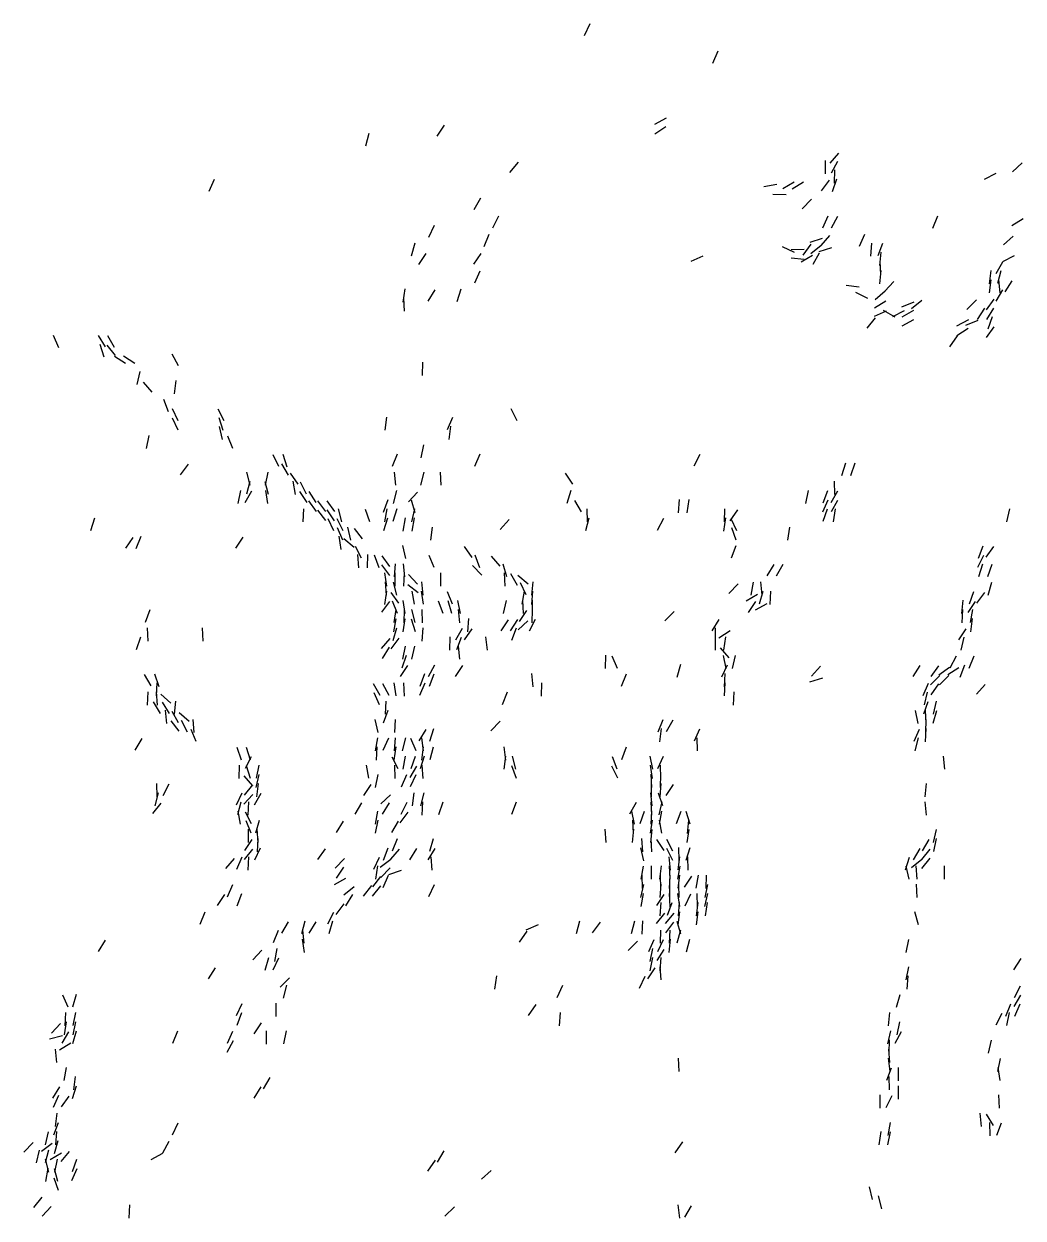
# Model space of a CAD drawing. Extents: x -664598 to -661481, y -979343 to -976126.
# Drawn here: x -663967.9 to -663749.6, y -978748.7 to -978487.9 of the extents above; entities that cross this region are included whole.
import ezdxf

# ---------------------------------------------------------------- set-up
doc = ezdxf.new("R2010")
doc.units = 0

msp = doc.modelspace()

# ---------------------------------------------------------------- linework, layer by layer
at = {"layer": 'CLIFF'}
for p, q in [((-663844.244, -978487.937), (-663845.516, -978490.543)), ((-663816.291, -978493.915), (-663817.469, -978496.565)), ((-663827.602, -978508.554), (-663830.158, -978509.926)), ((-663892.507, -978511.839), (-663893.253, -978514.641)), ((-663876.086, -978510.027), (-663877.674, -978512.453)), ((-663827.679, -978510.428), (-663830.081, -978512.052)), ((-663789.934, -978516.141), (-663791.826, -978518.339)), ((-663859.955, -978518.124), (-663861.805, -978520.356)), ((-663792.875, -978517.79), (-663792.885, -978520.69)), ((-663790.195, -978517.962), (-663791.565, -978520.518)), ((-663790.854, -978519.79), (-663790.906, -978522.69)), ((-663749.828, -978518.242), (-663751.932, -978520.238)), ((-663926.294, -978521.914), (-663927.466, -978524.566)), ((-663799.629, -978522.507), (-663802.131, -978523.973)), ((-663797.638, -978522.491), (-663800.122, -978523.989)), ((-663791.994, -978522.092), (-663793.766, -978524.388)), ((-663790.415, -978521.867), (-663791.345, -978524.613)), ((-663755.591, -978520.575), (-663758.169, -978521.905)), ((-663803.453, -978522.982), (-663806.307, -978523.498)), ((-663801.43, -978525.255), (-663804.33, -978525.225)), ((-663868.172, -978525.974), (-663869.588, -978528.506)), ((-663795.88, -978526.19), (-663797.88, -978528.29)), ((-663864.23, -978529.944), (-663865.53, -978532.536)), ((-663792.313, -978529.906), (-663793.447, -978532.574)), ((-663790.2, -978529.959), (-663791.56, -978532.521)), ((-663768.359, -978529.887), (-663769.401, -978532.593)), ((-663749.646, -978530.478), (-663752.114, -978532.002)), ((-663878.263, -978531.928), (-663879.497, -978534.552)), ((-663882.486, -978535.845), (-663883.274, -978538.635)), ((-663866.327, -978533.899), (-663867.433, -978536.581)), ((-663793.504, -978534.783), (-663796.256, -978535.697)), ((-663791.909, -978534.164), (-663793.851, -978536.316)), ((-663784.303, -978533.91), (-663785.457, -978536.57)), ((-663782.749, -978535.796), (-663783.011, -978538.684)), ((-663780.348, -978535.891), (-663781.412, -978538.589)), ((-663751.796, -978534.277), (-663753.964, -978536.203)), ((-663880.069, -978538.038), (-663881.691, -978540.442)), ((-663868.048, -978538.052), (-663869.712, -978540.428)), ((-663799.566, -978537.853), (-663802.194, -978536.627)), ((-663797.43, -978537.204), (-663800.33, -978537.276)), ((-663795.624, -978538.516), (-663798.136, -978539.964)), ((-663796.029, -978536.066), (-663797.731, -978538.414)), ((-663793.744, -978536.339), (-663796.016, -978538.141)), ((-663794.168, -978537.977), (-663795.592, -978540.503)), ((-663791.499, -978536.799), (-663794.261, -978537.681)), ((-663780.738, -978537.797), (-663781.022, -978540.683)), ((-663819.561, -978538.639), (-663822.199, -978539.841)), ((-663797.436, -978539.375), (-663800.324, -978539.105)), ((-663780.948, -978539.792), (-663780.812, -978542.688)), ((-663754.137, -978539.995), (-663755.623, -978542.485)), ((-663751.574, -978538.611), (-663754.186, -978539.869)), ((-663868.274, -978541.923), (-663869.486, -978544.557)), ((-663780.723, -978541.799), (-663781.037, -978544.681)), ((-663756.712, -978541.8), (-663757.048, -978544.68)), ((-663754.492, -978541.843), (-663755.268, -978544.637)), ((-663884.673, -978545.805), (-663885.087, -978548.675)), ((-663878.124, -978546.003), (-663879.636, -978548.477)), ((-663872.472, -978545.849), (-663873.288, -978548.631)), ((-663785.438, -978545.394), (-663788.322, -978545.086)), ((-663779.775, -978546.301), (-663781.985, -978548.179)), ((-663777.885, -978544.186), (-663779.875, -978546.294)), ((-663756.668, -978543.806), (-663757.092, -978546.674)), ((-663754.155, -978545.985), (-663755.605, -978548.495)), ((-663755.024, -978543.797), (-663754.736, -978546.683)), ((-663752.114, -978544.009), (-663753.646, -978546.471)), ((-663884.956, -978547.792), (-663884.804, -978550.688)), ((-663783.58, -978547.883), (-663786.18, -978546.597)), ((-663779.663, -978548.451), (-663782.097, -978550.029)), ((-663773.544, -978548.676), (-663776.216, -978549.804)), ((-663771.743, -978548.34), (-663774.017, -978550.14)), ((-663759.855, -978548.215), (-663761.905, -978550.265)), ((-663756.015, -978548.076), (-663757.745, -978550.404)), ((-663779.549, -978550.666), (-663782.211, -978551.814)), ((-663777.624, -978551.965), (-663780.136, -978550.515)), ((-663775.592, -978550.573), (-663778.168, -978551.907)), ((-663773.619, -978550.524), (-663776.141, -978551.956)), ((-663758.098, -978550.019), (-663759.662, -978552.461)), ((-663756.116, -978550.008), (-663757.644, -978552.472)), ((-663781.949, -978552.128), (-663783.811, -978554.352)), ((-663773.621, -978552.52), (-663776.139, -978553.96)), ((-663761.596, -978552.566), (-663764.164, -978553.914)), ((-663759.548, -978552.668), (-663762.212, -978553.812)), ((-663756.009, -978554.081), (-663757.751, -978556.399)), ((-663756.376, -978551.88), (-663757.384, -978554.6)), ((-663961.477, -978555.919), (-663960.283, -978558.561)), ((-663951.65, -978556.011), (-663950.11, -978558.469)), ((-663949.619, -978555.992), (-663948.141, -978558.488)), ((-663764.049, -978556.052), (-663765.711, -978558.428)), ((-663761.655, -978554.464), (-663764.105, -978556.016)), ((-663951.319, -978557.858), (-663950.441, -978560.622)), ((-663949.792, -978558.113), (-663947.968, -978560.367)), ((-663948.106, -978560.466), (-663945.654, -978562.014)), ((-663946.095, -978560.449), (-663943.665, -978562.031)), ((-663935.581, -978559.971), (-663934.179, -978562.509)), ((-663880.832, -978561.791), (-663880.928, -978564.689)), ((-663942.587, -978563.82), (-663943.173, -978566.66)), ((-663941.812, -978566.129), (-663939.948, -978568.351)), ((-663934.725, -978565.798), (-663935.035, -978568.682)), ((-663937.416, -978569.893), (-663936.344, -978572.587)), ((-663935.526, -978571.942), (-663934.234, -978574.538)), ((-663925.548, -978571.953), (-663924.212, -978574.527)), ((-663861.518, -978571.938), (-663860.242, -978574.542)), ((-663935.484, -978573.922), (-663934.276, -978576.558)), ((-663925.336, -978573.864), (-663924.424, -978576.616)), ((-663888.709, -978573.8), (-663889.051, -978576.68)), ((-663874.293, -978573.914), (-663875.467, -978576.566)), ((-663925.203, -978575.826), (-663924.557, -978578.654)), ((-663874.676, -978575.804), (-663875.084, -978578.676)), ((-663940.574, -978577.823), (-663941.186, -978580.657)), ((-663923.435, -978577.901), (-663922.325, -978580.579)), ((-663880.584, -978579.82), (-663881.176, -978582.66)), ((-663913.524, -978581.941), (-663912.236, -978584.539)), ((-663911.325, -978581.86), (-663910.435, -978584.62)), ((-663886.352, -978581.89), (-663887.408, -978584.59)), ((-663868.332, -978581.898), (-663869.428, -978584.582)), ((-663820.226, -978581.946), (-663821.534, -978584.534)), ((-663932.012, -978584.079), (-663933.748, -978586.401)), ((-663911.595, -978583.978), (-663910.165, -978586.502)), ((-663788.44, -978583.858), (-663789.32, -978586.622)), ((-663786.408, -978583.869), (-663787.352, -978586.611)), ((-663918.496, -978587.842), (-663919.264, -978590.638)), ((-663919.256, -978585.84), (-663918.504, -978588.64)), ((-663915.238, -978587.835), (-663914.522, -978590.645)), ((-663914.603, -978585.817), (-663915.157, -978588.663)), ((-663909.687, -978586.036), (-663908.073, -978588.444)), ((-663909.159, -978587.817), (-663908.601, -978590.663)), ((-663907.554, -978587.956), (-663906.206, -978590.524)), ((-663887.033, -978585.798), (-663886.727, -978588.682)), ((-663880.536, -978585.831), (-663881.224, -978588.649)), ((-663876.932, -978585.791), (-663876.828, -978588.689)), ((-663849.691, -978586.038), (-663848.069, -978588.442)), ((-663790.903, -978587.79), (-663790.857, -978590.69)), ((-663920.594, -978589.818), (-663921.166, -978592.662)), ((-663918.134, -978589.996), (-663919.626, -978592.484)), ((-663915.107, -978589.808), (-663914.653, -978592.672)), ((-663907.697, -978590.042), (-663906.063, -978592.438)), ((-663905.643, -978590.007), (-663904.117, -978592.473)), ((-663886.526, -978589.834), (-663887.234, -978592.646)), ((-663881.877, -978590.193), (-663883.883, -978592.287)), ((-663848.46, -978589.852), (-663849.3, -978592.628)), ((-663796.576, -978589.822), (-663797.184, -978592.658)), ((-663792.386, -978589.877), (-663793.374, -978592.603)), ((-663790.149, -978589.988), (-663791.611, -978592.492)), ((-663905.711, -978592.051), (-663904.049, -978594.429)), ((-663903.733, -978592.068), (-663902.027, -978594.412)), ((-663901.699, -978592.043), (-663900.061, -978594.437)), ((-663888.383, -978591.878), (-663889.377, -978594.602)), ((-663883.294, -978591.85), (-663882.466, -978594.63)), ((-663847.601, -978591.982), (-663846.159, -978594.498)), ((-663824.785, -978591.793), (-663824.975, -978594.687)), ((-663822.651, -978591.808), (-663823.109, -978594.672)), ((-663792.294, -978591.914), (-663793.466, -978594.566)), ((-663790.175, -978591.973), (-663791.585, -978594.507)), ((-663952.455, -978595.854), (-663953.305, -978598.626)), ((-663906.793, -978593.793), (-663906.967, -978596.687)), ((-663903.756, -978594.084), (-663902.004, -978596.396)), ((-663901.683, -978594.033), (-663900.077, -978596.447)), ((-663899.26, -978593.841), (-663898.5, -978596.639)), ((-663893.365, -978593.873), (-663892.395, -978596.607)), ((-663888.459, -978595.852), (-663889.301, -978598.628)), ((-663888.638, -978593.81), (-663889.122, -978596.67)), ((-663886.444, -978593.857), (-663887.316, -978596.623)), ((-663884.63, -978595.812), (-663885.13, -978598.668)), ((-663882.543, -978593.83), (-663883.217, -978596.65)), ((-663882.642, -978595.81), (-663883.118, -978598.67)), ((-663844.514, -978595.837), (-663845.246, -978598.643)), ((-663844.894, -978593.79), (-663844.866, -978596.69)), ((-663814.665, -978595.806), (-663815.095, -978598.674)), ((-663814.847, -978593.79), (-663814.913, -978596.69)), ((-663812.041, -978594.057), (-663813.719, -978596.423)), ((-663792.406, -978593.87), (-663793.354, -978596.61)), ((-663790.661, -978593.807), (-663791.099, -978596.673)), ((-663753.202, -978596.654), (-663752.558, -978593.826)), ((-663901.501, -978595.93), (-663900.259, -978598.55)), ((-663899.508, -978595.933), (-663898.252, -978598.547)), ((-663899.459, -978597.911), (-663898.301, -978600.569)), ((-663897.219, -978597.83), (-663896.541, -978600.65)), ((-663895.764, -978598.09), (-663893.996, -978600.39)), ((-663878.69, -978597.803), (-663879.07, -978600.677)), ((-663861.892, -978596.179), (-663863.868, -978598.301)), ((-663828.195, -978595.962), (-663829.565, -978598.518)), ((-663813.505, -978595.931), (-663812.255, -978598.549)), ((-663813.342, -978597.866), (-663812.418, -978600.614)), ((-663800.642, -978597.81), (-663801.118, -978600.67)), ((-663944.055, -978600.048), (-663945.705, -978602.432)), ((-663942.338, -978599.895), (-663943.422, -978602.585)), ((-663920.066, -978600.04), (-663921.694, -978602.44)), ((-663899.114, -978599.809), (-663898.646, -978602.671)), ((-663897.985, -978600.301), (-663895.775, -978602.179)), ((-663895.525, -978601.942), (-663894.235, -978604.538)), ((-663885.202, -978601.826), (-663884.558, -978604.654)), ((-663871.712, -978602.052), (-663870.048, -978604.428)), ((-663812.375, -978601.881), (-663813.385, -978604.599)), ((-663759.39, -978604.597), (-663758.37, -978601.883)), ((-663757.75, -978604.4), (-663756.01, -978602.08)), ((-663894.984, -978603.794), (-663894.776, -978606.686)), ((-663892.834, -978603.791), (-663892.926, -978606.689)), ((-663891.381, -978603.879), (-663890.379, -978606.601)), ((-663889.752, -978606.081), (-663888.008, -978608.399)), ((-663889.733, -978604.067), (-663888.027, -978606.413)), ((-663886.762, -978605.795), (-663886.998, -978608.685)), ((-663885.043, -978605.799), (-663884.717, -978608.681)), ((-663879.442, -978603.903), (-663878.318, -978606.577)), ((-663869.878, -978606.188), (-663867.882, -978608.292)), ((-663869.373, -978603.876), (-663868.387, -978606.604)), ((-663865.818, -978604.134), (-663863.942, -978606.346)), ((-663863.298, -978605.851), (-663862.462, -978608.629)), ((-663804.121, -978606.004), (-663805.639, -978608.476)), ((-663802.159, -978605.982), (-663803.601, -978608.498)), ((-663759.519, -978606.542), (-663758.241, -978603.938)), ((-663759.31, -978608.625), (-663758.45, -978605.855)), ((-663757.359, -978608.608), (-663756.401, -978605.872)), ((-663889.105, -978607.808), (-663888.655, -978610.672)), ((-663886.873, -978607.79), (-663886.887, -978610.69)), ((-663884.821, -978607.791), (-663884.939, -978610.689)), ((-663883.867, -978608.178), (-663881.893, -978610.302)), ((-663876.899, -978607.79), (-663876.861, -978610.69)), ((-663862.956, -978607.792), (-663862.804, -978610.688)), ((-663861.581, -978607.971), (-663860.179, -978610.509)), ((-663859.994, -978608.312), (-663857.766, -978610.168)), ((-663888.99, -978609.794), (-663888.77, -978612.686)), ((-663887.244, -978609.836), (-663886.516, -978612.644)), ((-663884.029, -978610.356), (-663881.731, -978612.124)), ((-663881.018, -978609.797), (-663880.742, -978612.683)), ((-663859.524, -978609.941), (-663858.236, -978612.539)), ((-663856.755, -978609.795), (-663857.005, -978612.685)), ((-663811.873, -978610.196), (-663813.887, -978612.284)), ((-663808.615, -978609.814), (-663809.145, -978612.666)), ((-663807.023, -978609.797), (-663806.737, -978612.683)), ((-663757.253, -978612.641), (-663756.507, -978609.839)), ((-663888.011, -978614.079), (-663889.749, -978616.401)), ((-663888.669, -978611.805), (-663889.091, -978614.675)), ((-663887.715, -978612.055), (-663886.045, -978614.425)), ((-663887.438, -978613.902), (-663886.322, -978616.578)), ((-663885.108, -978613.808), (-663884.652, -978616.672)), ((-663883.124, -978611.811), (-663882.636, -978614.669)), ((-663881.121, -978611.81), (-663880.639, -978614.67)), ((-663877.406, -978613.889), (-663876.354, -978616.591)), ((-663875.412, -978611.891), (-663874.348, -978614.589)), ((-663875.274, -978613.844), (-663874.486, -978616.636)), ((-663873.153, -978613.816), (-663872.607, -978616.664)), ((-663862.534, -978613.832), (-663863.226, -978616.648)), ((-663858.643, -978611.809), (-663859.117, -978614.671)), ((-663858.949, -978613.792), (-663858.811, -978616.688)), ((-663856.768, -978611.794), (-663856.992, -978614.686)), ((-663856.896, -978613.79), (-663856.864, -978616.69)), ((-663807.631, -978612.504), (-663810.129, -978613.976)), ((-663808.087, -978614.026), (-663809.673, -978616.454)), ((-663806.477, -978611.847), (-663807.283, -978614.633)), ((-663804.784, -978611.793), (-663804.976, -978614.687)), ((-663763.046, -978616.68), (-663762.714, -978613.8)), ((-663761.682, -978616.448), (-663760.078, -978614.032)), ((-663761.383, -978614.6), (-663760.377, -978611.88)), ((-663759.758, -978614.394), (-663758.002, -978612.086)), ((-663940.39, -978615.875), (-663941.37, -978618.605)), ((-663886.675, -978615.805), (-663887.085, -978618.675)), ((-663884.843, -978615.79), (-663884.917, -978618.69)), ((-663883.246, -978615.837), (-663882.514, -978618.643)), ((-663880.84, -978618.689), (-663880.92, -978615.791)), ((-663872.998, -978615.795), (-663872.762, -978618.685)), ((-663858.086, -978616.027), (-663859.674, -978618.453)), ((-663856.846, -978615.79), (-663856.914, -978618.69)), ((-663825.85, -978616.219), (-663827.91, -978618.261)), ((-663805.613, -978614.535), (-663808.147, -978615.945)), ((-663762.965, -978618.687), (-663762.795, -978615.793)), ((-663761.129, -978618.668), (-663760.631, -978615.812)), ((-663886.613, -978617.815), (-663887.147, -978620.665)), ((-663884.652, -978617.808), (-663885.108, -978620.672)), ((-663883.306, -978617.854), (-663882.454, -978620.626)), ((-663870.772, -978617.794), (-663870.988, -978620.686)), ((-663862.075, -978618.034), (-663863.685, -978620.446)), ((-663860.108, -978618.012), (-663861.652, -978620.468)), ((-663857.812, -978618.26), (-663859.948, -978620.22)), ((-663856.217, -978617.951), (-663857.543, -978620.529)), ((-663816.125, -978618.002), (-663817.635, -978620.478)), ((-663761.068, -978620.678), (-663760.692, -978617.802)), ((-663942.421, -978621.864), (-663943.339, -978624.616)), ((-663940.923, -978619.791), (-663940.837, -978622.689)), ((-663928.955, -978619.792), (-663928.805, -978622.688)), ((-663886.481, -978619.846), (-663887.279, -978622.634)), ((-663880.774, -978619.794), (-663880.986, -978622.686)), ((-663874.839, -978621.791), (-663874.921, -978624.689)), ((-663872.166, -978619.978), (-663873.594, -978622.502)), ((-663872.341, -978621.894), (-663873.419, -978624.586)), ((-663870.054, -978620.049), (-663871.706, -978622.431)), ((-663867.052, -978621.8), (-663866.708, -978624.68)), ((-663860.366, -978619.884), (-663861.394, -978622.596)), ((-663816.888, -978619.79), (-663816.872, -978622.69)), ((-663816.882, -978621.79), (-663816.878, -978624.69)), ((-663813.662, -978620.453), (-663816.098, -978622.027)), ((-663814.676, -978621.804), (-663815.084, -978624.676)), ((-663763.662, -978622.461), (-663762.098, -978620.019)), ((-663763.212, -978624.651), (-663762.548, -978621.829)), ((-663887.947, -978622.13), (-663889.813, -978624.35)), ((-663888.108, -978624.013), (-663889.652, -978626.467)), ((-663886.009, -978622.081), (-663887.751, -978624.399)), ((-663884.576, -978623.822), (-663885.184, -978626.658)), ((-663882.557, -978623.826), (-663883.203, -978626.654)), ((-663873.036, -978623.798), (-663872.724, -978626.682)), ((-663815.83, -978624.144), (-663813.93, -978626.336)), ((-663884.418, -978625.866), (-663885.342, -978628.614)), ((-663840.841, -978625.791), (-663840.919, -978628.689)), ((-663839.444, -978625.904), (-663838.316, -978628.576)), ((-663815.152, -978625.816), (-663814.608, -978628.664)), ((-663812.567, -978625.824), (-663813.193, -978628.656)), ((-663765.549, -978628.527), (-663764.211, -978625.953)), ((-663761.394, -978628.596), (-663760.366, -978625.884)), ((-663884.075, -978628.034), (-663885.685, -978630.446)), ((-663878.208, -978627.955), (-663879.552, -978630.525)), ((-663872.102, -978628.017), (-663873.658, -978630.463)), ((-663824.488, -978627.844), (-663825.272, -978630.636)), ((-663814.247, -978627.935), (-663815.513, -978630.545)), ((-663814.815, -978629.791), (-663814.945, -978632.689)), ((-663793.921, -978628.153), (-663795.839, -978630.327)), ((-663773.655, -978630.466), (-663772.105, -978628.014)), ((-663769.731, -978630.414), (-663768.029, -978628.066)), ((-663768.061, -978630.081), (-663765.699, -978628.399)), ((-663766.104, -978630.017), (-663763.656, -978628.463)), ((-663763.367, -978630.606), (-663762.393, -978627.874)), ((-663941.641, -978630.006), (-663940.119, -978632.474)), ((-663939.381, -978629.879), (-663938.379, -978632.601)), ((-663938.805, -978631.792), (-663938.955, -978634.688)), ((-663891.618, -978631.992), (-663890.142, -978634.488)), ((-663889.59, -978631.976), (-663888.17, -978634.504)), ((-663887.108, -978631.808), (-663886.652, -978634.672)), ((-663884.94, -978631.791), (-663884.82, -978634.689)), ((-663880.281, -978631.92), (-663881.479, -978634.56)), ((-663880.372, -978629.882), (-663881.388, -978632.598)), ((-663878.363, -978629.885), (-663879.397, -978632.595)), ((-663857.039, -978629.799), (-663856.721, -978632.681)), ((-663854.854, -978631.79), (-663854.906, -978634.69)), ((-663836.347, -978629.891), (-663837.413, -978632.589)), ((-663814.8, -978631.792), (-663814.96, -978634.688)), ((-663793.491, -978630.824), (-663796.269, -978631.656)), ((-663771.477, -978634.562), (-663770.283, -978631.918)), ((-663769.899, -978632.272), (-663767.861, -978630.208)), ((-663769.701, -978634.435), (-663768.059, -978632.045)), ((-663767.891, -978632.279), (-663765.869, -978630.201)), ((-663759.86, -978634.309), (-663757.9, -978632.171)), ((-663940.836, -978633.791), (-663940.924, -978636.689)), ((-663939.022, -978633.797), (-663938.738, -978636.683)), ((-663937.941, -978634.252), (-663935.819, -978636.228)), ((-663891.475, -978633.918), (-663890.285, -978636.562)), ((-663862.362, -978633.886), (-663863.398, -978636.594)), ((-663812.81, -978633.792), (-663812.95, -978636.688)), ((-663771.219, -978636.65), (-663770.541, -978633.83)), ((-663939.613, -978635.989), (-663938.147, -978638.491)), ((-663937.64, -978636.005), (-663936.12, -978638.475)), ((-663934.729, -978635.798), (-663935.031, -978638.682)), ((-663888.796, -978635.792), (-663888.964, -978638.688)), ((-663771.342, -978638.614), (-663770.418, -978635.866)), ((-663769.207, -978638.653), (-663768.553, -978635.827)), ((-663936.996, -978637.795), (-663936.764, -978640.685)), ((-663935.759, -978640.087), (-663934.001, -978642.393)), ((-663935.586, -978637.974), (-663934.174, -978640.506)), ((-663933.972, -978638.286), (-663931.788, -978640.194)), ((-663933.561, -978639.96), (-663932.199, -978642.52)), ((-663930.965, -978639.793), (-663930.795, -978642.687)), ((-663891.206, -978639.827), (-663890.554, -978642.653)), ((-663888.37, -978637.883), (-663889.39, -978640.597)), ((-663886.817, -978639.791), (-663886.943, -978642.689)), ((-663863.876, -978640.194), (-663865.884, -978642.286)), ((-663828.314, -978639.905), (-663829.446, -978642.575)), ((-663826.133, -978639.997), (-663827.627, -978642.483)), ((-663772.59, -978640.661), (-663773.17, -978637.819)), ((-663770.829, -978640.689), (-663770.931, -978637.791)), ((-663770.905, -978642.69), (-663770.855, -978639.79)), ((-663769.302, -978640.627), (-663768.458, -978637.853)), ((-663931.427, -978641.897), (-663930.333, -978644.583)), ((-663880.112, -978642.01), (-663881.648, -978644.47)), ((-663878.433, -978641.861), (-663879.327, -978644.619)), ((-663828.667, -978641.806), (-663829.093, -978644.674)), ((-663820.306, -978641.908), (-663821.454, -978644.572)), ((-663773.45, -978644.573), (-663772.31, -978641.907)), ((-663770.956, -978644.688), (-663770.804, -978641.792)), ((-663942.142, -978643.992), (-663943.618, -978646.488)), ((-663890.638, -978643.81), (-663891.122, -978646.67)), ((-663888.273, -978643.923), (-663889.487, -978646.557)), ((-663886.765, -978643.795), (-663886.995, -978646.685)), ((-663884.516, -978643.836), (-663885.244, -978646.644)), ((-663883.472, -978643.916), (-663882.288, -978646.564)), ((-663881.07, -978643.803), (-663880.69, -978646.677)), ((-663820.899, -978643.79), (-663820.861, -978646.69)), ((-663773.256, -978646.64), (-663772.504, -978643.84)), ((-663921.348, -978645.868), (-663920.412, -978648.612)), ((-663918.244, -978647.937), (-663919.516, -978650.543)), ((-663919.338, -978645.864), (-663918.422, -978648.616)), ((-663890.811, -978645.792), (-663890.949, -978648.688)), ((-663887.551, -978647.954), (-663886.209, -978650.526)), ((-663886.651, -978645.808), (-663887.109, -978648.672)), ((-663884.611, -978647.815), (-663885.149, -978650.665)), ((-663882.394, -978647.874), (-663883.366, -978650.606)), ((-663880.436, -978647.86), (-663881.324, -978650.62)), ((-663880.708, -978645.8), (-663881.052, -978648.68)), ((-663878.522, -978645.835), (-663879.238, -978648.645)), ((-663863.055, -978645.801), (-663862.705, -978648.679)), ((-663862.707, -978647.8), (-663863.053, -978650.68)), ((-663861.251, -978647.838), (-663860.509, -978650.642)), ((-663839.388, -978647.882), (-663838.372, -978650.598)), ((-663836.374, -978645.881), (-663837.386, -978648.599)), ((-663831.206, -978647.827), (-663830.554, -978650.653)), ((-663828.286, -978647.917), (-663829.474, -978650.563)), ((-663766.712, -978650.68), (-663767.048, -978647.8)), ((-663920.857, -978649.79), (-663920.903, -978652.69)), ((-663919.314, -978649.857), (-663918.446, -978652.623)), ((-663916.592, -978649.819), (-663917.168, -978652.661)), ((-663893.153, -978649.816), (-663892.607, -978652.664)), ((-663886.911, -978649.79), (-663886.849, -978652.69)), ((-663882.165, -978649.979), (-663883.595, -978652.501)), ((-663880.997, -978649.795), (-663880.763, -978652.685)), ((-663861.377, -978649.878), (-663860.383, -978652.602)), ((-663839.521, -978649.939), (-663838.239, -978652.541)), ((-663831.107, -978649.808), (-663830.653, -978652.672)), ((-663828.926, -978649.791), (-663828.834, -978652.689)), ((-663919.835, -978652.149), (-663917.925, -978654.331)), ((-663916.564, -978651.825), (-663917.196, -978654.655)), ((-663890.573, -978651.823), (-663891.187, -978654.657)), ((-663884.302, -978651.91), (-663885.458, -978654.57)), ((-663882.259, -978651.929), (-663883.501, -978654.551)), ((-663830.936, -978651.791), (-663830.824, -978654.689)), ((-663828.82, -978651.791), (-663828.94, -978654.689)), ((-663938.514, -978655.837), (-663939.246, -978658.643)), ((-663938.945, -978653.791), (-663938.815, -978656.689)), ((-663936.203, -978653.958), (-663937.557, -978656.522)), ((-663917.972, -978654.11), (-663919.788, -978656.37)), ((-663916.717, -978653.799), (-663917.043, -978656.681)), ((-663892.07, -978654.037), (-663893.69, -978656.443)), ((-663882.679, -978655.804), (-663883.081, -978658.676)), ((-663880.508, -978655.838), (-663881.252, -978658.642)), ((-663831.012, -978655.796), (-663830.748, -978658.684)), ((-663830.908, -978653.79), (-663830.852, -978656.69)), ((-663829.324, -978655.86), (-663828.436, -978658.62)), ((-663828.782, -978653.793), (-663828.978, -978656.687)), ((-663826.06, -978654.044), (-663827.7, -978656.436)), ((-663771.033, -978656.682), (-663770.727, -978653.798)), ((-663937.955, -978658.123), (-663939.805, -978660.357)), ((-663920.274, -978655.923), (-663921.486, -978658.557)), ((-663920.512, -978657.837), (-663921.248, -978660.643)), ((-663917.904, -978656.168), (-663919.856, -978658.312)), ((-663918.785, -978657.793), (-663918.975, -978660.687)), ((-663916.16, -978655.982), (-663917.6, -978658.498)), ((-663894.133, -978657.997), (-663895.627, -978660.483)), ((-663887.819, -978656.252), (-663889.941, -978658.228)), ((-663888.113, -978658.009), (-663889.647, -978660.471)), ((-663884.216, -978657.951), (-663885.544, -978660.529)), ((-663880.793, -978657.793), (-663880.967, -978660.687)), ((-663876.403, -978657.871), (-663877.357, -978660.609)), ((-663860.359, -978657.887), (-663861.401, -978660.593)), ((-663834.178, -978657.971), (-663835.582, -978660.509)), ((-663830.935, -978657.791), (-663830.825, -978660.689)), ((-663828.55, -978657.828), (-663829.21, -978660.652)), ((-663770.753, -978660.684), (-663771.007, -978657.796)), ((-663921.114, -978659.809), (-663920.646, -978662.671)), ((-663919.534, -978659.946), (-663918.226, -978662.534)), ((-663890.613, -978659.815), (-663891.147, -978662.665)), ((-663884.024, -978660.07), (-663885.736, -978662.41)), ((-663835.143, -978659.814), (-663834.617, -978662.666)), ((-663832.399, -978659.872), (-663833.361, -978662.608)), ((-663830.803, -978659.792), (-663830.957, -978662.688)), ((-663828.609, -978659.816), (-663829.151, -978662.664)), ((-663824.365, -978659.885), (-663825.395, -978662.595)), ((-663823.31, -978659.855), (-663822.45, -978662.625)), ((-663919.429, -978661.898), (-663918.331, -978664.582)), ((-663916.504, -978661.839), (-663917.256, -978664.641)), ((-663898.11, -978662.011), (-663899.65, -978664.469)), ((-663890.579, -978661.822), (-663891.181, -978664.658)), ((-663886.152, -978661.986), (-663887.608, -978664.494)), ((-663834.936, -978661.791), (-663834.824, -978664.689)), ((-663830.659, -978661.807), (-663831.101, -978664.673)), ((-663829.114, -978661.809), (-663828.646, -978664.671)), ((-663822.747, -978661.796), (-663823.013, -978664.684)), ((-663918.091, -978666.024), (-663919.669, -978668.456)), ((-663918.861, -978663.79), (-663918.899, -978666.69)), ((-663916.993, -978663.794), (-663916.767, -978666.686)), ((-663916.817, -978665.791), (-663916.943, -978668.689)), ((-663886.339, -978665.895), (-663887.421, -978668.585)), ((-663878.5, -978665.841), (-663879.26, -978668.639)), ((-663841.005, -978663.795), (-663840.755, -978666.685)), ((-663834.763, -978663.795), (-663834.997, -978666.685)), ((-663833.013, -978665.796), (-663832.747, -978668.684)), ((-663830.701, -978663.801), (-663831.059, -978666.679)), ((-663830.973, -978665.793), (-663830.787, -978668.687)), ((-663829.683, -978666.033), (-663828.077, -978668.447)), ((-663827.567, -978665.963), (-663826.193, -978668.517)), ((-663822.64, -978663.81), (-663823.12, -978666.67)), ((-663771.614, -978668.49), (-663770.146, -978665.99)), ((-663769.199, -978666.655), (-663768.561, -978663.825)), ((-663769.177, -978668.659), (-663768.583, -978665.821)), ((-663917.96, -978668.119), (-663919.8, -978670.361)), ((-663916.272, -978667.924), (-663917.488, -978670.556)), ((-663902.041, -978668.057), (-663903.719, -978670.423)), ((-663888.364, -978667.885), (-663889.396, -978670.595)), ((-663885.922, -978668.151), (-663887.838, -978670.329)), ((-663882.098, -978668.019), (-663883.662, -978670.461)), ((-663878.134, -978667.997), (-663879.626, -978670.483)), ((-663833.177, -978667.821), (-663832.583, -978670.659)), ((-663827.536, -978667.947), (-663826.224, -978670.533)), ((-663824.894, -978667.79), (-663824.866, -978670.69)), ((-663822.46, -978667.852), (-663823.3, -978670.628)), ((-663773.608, -978670.494), (-663772.152, -978667.986)), ((-663771.782, -978670.375), (-663769.978, -978668.105)), ((-663921.915, -978670.158), (-663923.845, -978672.322)), ((-663920.312, -978669.906), (-663921.448, -978672.574)), ((-663918.821, -978669.791), (-663918.939, -978672.689)), ((-663897.882, -978670.188), (-663899.878, -978672.292)), ((-663890.256, -978669.931), (-663891.504, -978672.549)), ((-663887.718, -978670.372), (-663890.042, -978672.108)), ((-663879.011, -978669.796), (-663878.749, -978672.684)), ((-663827.05, -978669.8), (-663826.71, -978672.68)), ((-663824.703, -978669.801), (-663825.057, -978672.679)), ((-663822.923, -978669.791), (-663822.837, -978672.689)), ((-663775.321, -978672.621), (-663774.439, -978669.859)), ((-663774.016, -978672.141), (-663771.744, -978670.339)), ((-663771.787, -978672.371), (-663769.973, -978670.109)), ((-663898.058, -978672.045), (-663899.702, -978674.435)), ((-663889.989, -978674.096), (-663891.771, -978676.384)), ((-663890.675, -978671.805), (-663891.085, -978674.675)), ((-663887.874, -978672.195), (-663889.886, -978674.285)), ((-663888.311, -978673.906), (-663889.449, -978676.574)), ((-663885.511, -978672.763), (-663888.249, -978673.717)), ((-663832.593, -978671.819), (-663833.167, -978674.661)), ((-663832.939, -978673.791), (-663832.821, -978676.689)), ((-663830.861, -978671.79), (-663830.899, -978674.69)), ((-663828.705, -978671.801), (-663829.055, -978674.679)), ((-663828.941, -978673.791), (-663828.819, -978676.689)), ((-663826.811, -978673.792), (-663826.949, -978676.688)), ((-663826.946, -978671.792), (-663826.814, -978674.688)), ((-663824.622, -978671.813), (-663825.138, -978674.667)), ((-663824.69, -978673.803), (-663825.07, -978676.677)), ((-663822.052, -978674.049), (-663823.708, -978676.431)), ((-663820.602, -978673.817), (-663821.158, -978676.663)), ((-663818.849, -978673.79), (-663818.911, -978676.69)), ((-663774.537, -978674.649), (-663775.223, -978671.831)), ((-663772.756, -978674.685), (-663773.004, -978671.795)), ((-663766.88, -978671.79), (-663766.88, -978674.69)), ((-663922.314, -978675.905), (-663923.446, -978678.575)), ((-663897.617, -978674.528), (-663900.143, -978675.952)), ((-663895.752, -978676.329), (-663898.008, -978678.151)), ((-663891.991, -978676.095), (-663893.769, -978678.385)), ((-663889.958, -978676.121), (-663891.802, -978678.359)), ((-663878.268, -978675.925), (-663879.492, -978678.555)), ((-663832.559, -978675.826), (-663833.201, -978678.654)), ((-663828.777, -978675.794), (-663828.983, -978678.686)), ((-663826.864, -978675.79), (-663826.896, -978678.69)), ((-663824.934, -978675.791), (-663824.826, -978678.689)), ((-663818.575, -978675.822), (-663819.185, -978678.658)), ((-663772.807, -978678.688), (-663772.953, -978675.792)), ((-663924.093, -978678.022), (-663925.667, -978680.458)), ((-663920.371, -978677.882), (-663921.389, -978680.598)), ((-663896.116, -978678.008), (-663897.644, -978680.472)), ((-663832.63, -978677.812), (-663833.13, -978680.668)), ((-663828.077, -978678.033), (-663829.683, -978680.447)), ((-663826.957, -978677.792), (-663826.803, -978680.688)), ((-663825.104, -978677.807), (-663824.656, -978680.673)), ((-663822.263, -978677.928), (-663823.497, -978680.552)), ((-663820.902, -978677.79), (-663820.858, -978680.69)), ((-663818.555, -978677.827), (-663819.205, -978680.653)), ((-663928.337, -978681.895), (-663929.423, -978684.585)), ((-663898.026, -978680.068), (-663899.734, -978682.412)), ((-663828.802, -978679.792), (-663828.958, -978682.688)), ((-663826.393, -978679.874), (-663827.367, -978682.606)), ((-663824.672, -978681.805), (-663825.088, -978684.675)), ((-663824.797, -978679.792), (-663824.963, -978682.688)), ((-663820.702, -978681.801), (-663821.058, -978684.679)), ((-663820.706, -978679.801), (-663821.054, -978682.679)), ((-663818.658, -978679.807), (-663819.102, -978682.673)), ((-663772.476, -978684.633), (-663773.284, -978681.847)), ((-663910.152, -978683.986), (-663911.608, -978686.494)), ((-663906.544, -978683.829), (-663907.216, -978686.651)), ((-663904.123, -978684.003), (-663905.637, -978686.477)), ((-663900.228, -978681.945), (-663901.532, -978684.535)), ((-663900.495, -978683.842), (-663901.265, -978686.638)), ((-663846.516, -978683.837), (-663847.244, -978686.643)), ((-663842.008, -978684.082), (-663843.752, -978686.398)), ((-663834.53, -978683.833), (-663835.23, -978686.647)), ((-663832.807, -978683.792), (-663832.953, -978686.688)), ((-663827.977, -978682.106), (-663829.783, -978684.374)), ((-663825.956, -978682.123), (-663827.804, -978684.357)), ((-663825.987, -978684.098), (-663827.773, -978686.382)), ((-663825.258, -978683.84), (-663824.502, -978686.64)), ((-663912.329, -978685.899), (-663913.431, -978688.581)), ((-663907.04, -978685.799), (-663906.72, -978688.681)), ((-663858.026, -978686.068), (-663859.734, -978688.412)), ((-663855.544, -978684.676), (-663858.216, -978685.804)), ((-663828.819, -978685.791), (-663828.941, -978688.689)), ((-663826.805, -978685.792), (-663826.955, -978688.688)), ((-663824.479, -978685.846), (-663825.281, -978688.634)), ((-663950.126, -978688.002), (-663951.634, -978690.478)), ((-663907.091, -978687.805), (-663906.669, -978690.675)), ((-663833.843, -978688.226), (-663835.917, -978690.254)), ((-663830.313, -978687.905), (-663831.447, -978690.575)), ((-663828.242, -978687.938), (-663829.518, -978690.542)), ((-663826.741, -978687.797), (-663827.019, -978690.683)), ((-663822.532, -978687.832), (-663823.228, -978690.648)), ((-663775.176, -978690.66), (-663774.584, -978687.82)), ((-663915.916, -978690.157), (-663917.844, -978692.323)), ((-663914.472, -978691.849), (-663915.288, -978694.631)), ((-663912.235, -978691.941), (-663913.525, -978694.539)), ((-663912.61, -978689.815), (-663913.15, -978692.665)), ((-663830.556, -978689.827), (-663831.204, -978692.653)), ((-663830.606, -978691.816), (-663831.154, -978694.664)), ((-663828.1, -978690.017), (-663829.66, -978692.463)), ((-663828.778, -978691.794), (-663828.982, -978694.686)), ((-663751.669, -978694.457), (-663750.091, -978692.023)), ((-663926.104, -978694.015), (-663927.656, -978696.465)), ((-663830.056, -978694.047), (-663831.704, -978696.433)), ((-663828.973, -978693.793), (-663828.787, -978696.687)), ((-663775.161, -978696.663), (-663774.599, -978693.817)), ((-663909.855, -978696.215), (-663911.905, -978698.265)), ((-663864.656, -978695.807), (-663865.104, -978698.673)), ((-663832.236, -978695.941), (-663833.524, -978698.539)), ((-663774.998, -978698.685), (-663774.762, -978695.795)), ((-663959.471, -978699.916), (-663958.289, -978702.564)), ((-663956.473, -978699.848), (-663957.287, -978702.632)), ((-663910.542, -978697.83), (-663911.218, -978700.65)), ((-663850.279, -978697.92), (-663851.481, -978700.56)), ((-663777.281, -978702.634), (-663776.479, -978699.846)), ((-663751.609, -978702.494), (-663750.151, -978699.986)), ((-663751.519, -978700.542), (-663750.241, -978697.938)), ((-663920.268, -978701.926), (-663921.492, -978704.554)), ((-663912.88, -978701.79), (-663912.88, -978704.69)), ((-663856.042, -978702.057), (-663857.718, -978704.423)), ((-663753.445, -978704.575), (-663752.315, -978701.905)), ((-663751.475, -978704.562), (-663750.285, -978701.918)), ((-663958.807, -978703.792), (-663958.953, -978706.688)), ((-663956.573, -978703.823), (-663957.187, -978706.657)), ((-663920.371, -978703.882), (-663921.389, -978706.598)), ((-663850.759, -978703.795), (-663851.001, -978706.685)), ((-663779.036, -978706.682), (-663778.724, -978703.798)), ((-663755.559, -978706.521), (-663754.201, -978703.959)), ((-663753.168, -978706.661), (-663752.592, -978703.819)), ((-663959.9, -978706.171), (-663961.86, -978708.309)), ((-663958.139, -978707.994), (-663959.621, -978710.486)), ((-663958.658, -978705.807), (-663959.102, -978708.673)), ((-663956.484, -978707.845), (-663957.276, -978710.635)), ((-663956.607, -978705.816), (-663957.153, -978708.664)), ((-663934.317, -978707.904), (-663935.443, -978710.576)), ((-663922.304, -978707.909), (-663923.456, -978710.571)), ((-663916.075, -978706.034), (-663917.685, -978708.446)), ((-663914.88, -978710.69), (-663914.88, -978707.79)), ((-663910.609, -978707.816), (-663911.151, -978710.664)), ((-663779.19, -978710.657), (-663778.57, -978707.823)), ((-663777.579, -978710.51), (-663776.181, -978707.97)), ((-663777.176, -978708.66), (-663776.584, -978705.82)), ((-663959.475, -978708.88), (-663962.285, -978709.6)), ((-663957.654, -978710.465), (-663960.106, -978712.015)), ((-663922.187, -978709.966), (-663923.573, -978712.514)), ((-663778.934, -978712.689), (-663778.826, -978709.791)), ((-663757.215, -978712.651), (-663756.545, -978709.829)), ((-663961.022, -978711.797), (-663960.738, -978714.683)), ((-663778.791, -978714.687), (-663778.969, -978711.793)), ((-663958.619, -978715.814), (-663959.141, -978718.666)), ((-663824.949, -978713.792), (-663824.811, -978716.688)), ((-663778.711, -978716.68), (-663779.049, -978713.8)), ((-663776.864, -978718.69), (-663776.896, -978715.79)), ((-663755.178, -978716.659), (-663754.582, -978713.821)), ((-663754.684, -978718.677), (-663755.076, -978715.803)), ((-663956.706, -978717.8), (-663957.054, -978720.68)), ((-663914.153, -978717.985), (-663915.607, -978720.495)), ((-663779.388, -978718.598), (-663778.372, -978715.882)), ((-663778.838, -978720.689), (-663778.922, -978717.791)), ((-663960.105, -978720.014), (-663961.655, -978722.466)), ((-663956.435, -978719.86), (-663957.325, -978722.62)), ((-663916.109, -978720.012), (-663917.651, -978722.468)), ((-663776.861, -978722.69), (-663776.899, -978719.79)), ((-663960.292, -978721.914), (-663961.468, -978724.566)), ((-663958.037, -978722.06), (-663959.723, -978724.42)), ((-663780.865, -978724.69), (-663780.895, -978721.79)), ((-663779.526, -978724.538), (-663778.234, -978721.942)), ((-663754.781, -978724.687), (-663754.979, -978721.793)), ((-663960.71, -978725.8), (-663961.05, -978728.68)), ((-663758.737, -978728.683), (-663759.023, -978725.797)), ((-663756.124, -978728.477), (-663757.636, -978726.003)), ((-663960.378, -978727.88), (-663961.382, -978730.6)), ((-663934.263, -978727.928), (-663935.497, -978730.552)), ((-663779.153, -978730.664), (-663778.607, -978727.816)), ((-663756.827, -978730.689), (-663756.933, -978727.791)), ((-663755.42, -978730.586), (-663754.34, -978727.894)), ((-663962.559, -978729.826), (-663963.201, -978732.654)), ((-663960.769, -978729.794), (-663960.991, -978732.686)), ((-663781.077, -978732.677), (-663780.683, -978729.803)), ((-663779.164, -978732.662), (-663778.596, -978729.818)), ((-663965.883, -978732.188), (-663967.877, -978734.292)), ((-663964.547, -978733.829), (-663965.213, -978736.651)), ((-663961.719, -978732.371), (-663964.041, -978734.109)), ((-663962.527, -978733.834), (-663963.233, -978736.646)), ((-663960.473, -978731.848), (-663961.287, -978734.632)), ((-663936.188, -978731.966), (-663937.572, -978734.514)), ((-663876.136, -978733.995), (-663877.624, -978736.485)), ((-663824.064, -978732.041), (-663825.696, -978734.439)), ((-663963.237, -978735.835), (-663962.523, -978738.645)), ((-663959.627, -978734.51), (-663962.133, -978735.97)), ((-663960.588, -978735.82), (-663961.172, -978738.66)), ((-663957.95, -978734.128), (-663959.81, -978736.352)), ((-663956.407, -978735.869), (-663957.353, -978738.611)), ((-663937.604, -978734.551), (-663940.156, -978735.929)), ((-663878.046, -978736.054), (-663879.714, -978738.426)), ((-663962.61, -978737.815), (-663963.15, -978740.665)), ((-663961.235, -978737.834), (-663960.525, -978740.646)), ((-663956.282, -978737.919), (-663957.478, -978740.561)), ((-663865.804, -978738.268), (-663867.956, -978740.212)), ((-663961.339, -978739.865), (-663960.421, -978742.615)), ((-663782.563, -978744.655), (-663783.197, -978741.825)), ((-663963.96, -978744.119), (-663965.8, -978746.361)), ((-663780.539, -978746.649), (-663781.221, -978743.831)), ((-663961.888, -978746.182), (-663963.872, -978748.298)), ((-663944.807, -978745.792), (-663944.953, -978748.688)), ((-663873.835, -978746.235), (-663875.925, -978748.245)), ((-663825.087, -978745.805), (-663824.673, -978748.675)), ((-663822.147, -978745.989), (-663823.613, -978748.491))]:
    msp.add_line(p, q, dxfattribs=at)

doc.saveas('drawing.dxf')
